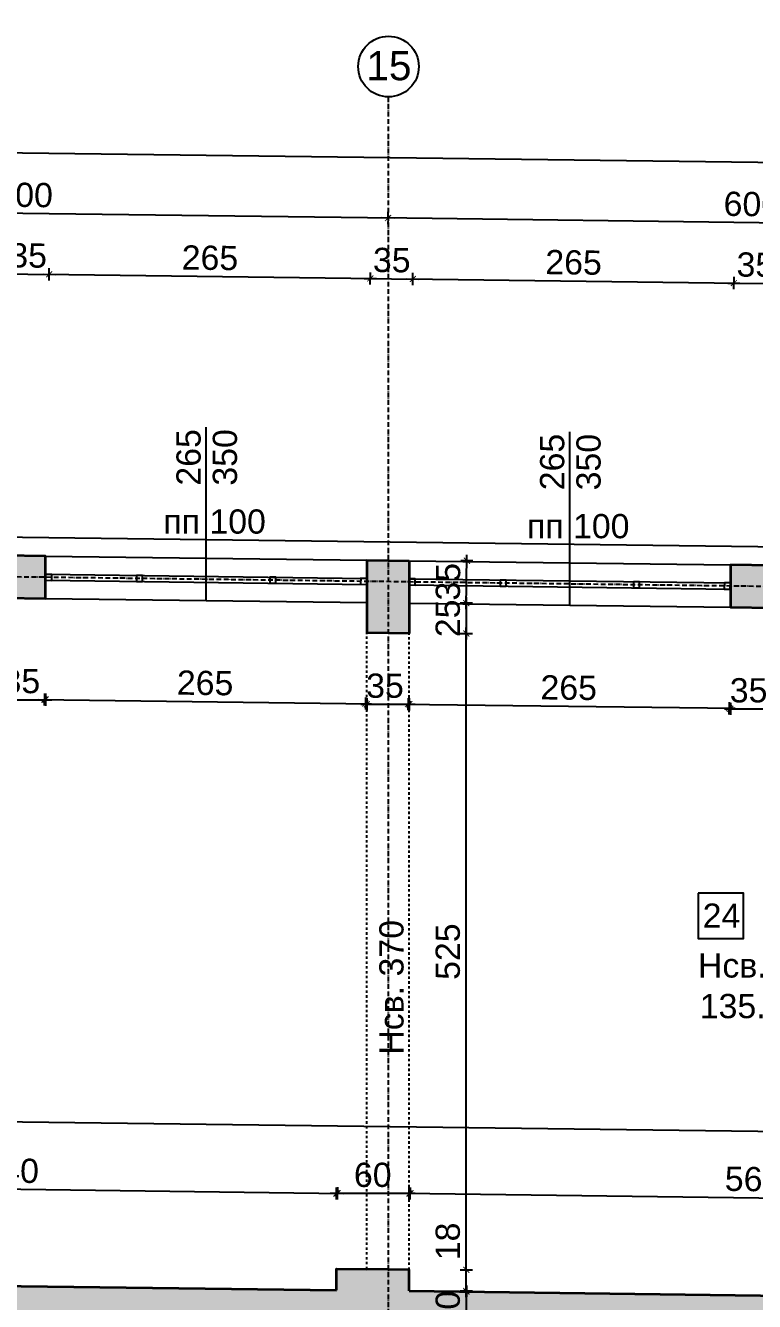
# Model space of a CAD drawing. Header units: inches. Extents: x -72385 to 39588, y -6525 to 66685.
# Drawn here: x -44454 to -43852, y 9412 to 10465 of the extents above; entities that cross this region are included whole.
import ezdxf

# ---------------------------------------------------------------- set-up
doc = ezdxf.new("R2010")
doc.units = ezdxf.units.IN
doc.header["$MEASUREMENT"] = 0
doc.linetypes.add('DashDot', pattern=[0.6, 0.4, -0.1, 0, -0.1])
doc.linetypes.add('Hidden', pattern=[0.4, 0.2, -0.2])
for name, color, linetype, lineweight in [('Изгледни линии', 253, 'Continuous', 25), ('Надписи Hсв', 252, 'Continuous', 25), ('Надписи коти външни', 252, 'Continuous', 25), ('Надписи коти вътрешни', 252, 'Continuous', 25), ('Надписи номера на пом.', 252, 'Continuous', 25), ('Надписи Оси', 252, 'Continuous', 25), ('Надписи площ', 252, 'Continuous', 25), ('Надписи прозорци', 252, 'Continuous', 25), ('Оси', 252, 'DashDot', 25), ('Прозорци', 251, 'Continuous', 25), ('Пунктир', 253, 'Hidden', 25), ('Разрезни линии', 7, 'Continuous', 35), ('Щрих стени', 254, 'Continuous', 25)]:
    doc.layers.add(name, color=color, linetype=linetype, lineweight=lineweight)
doc.styles.add('Arial Regular', font='arial.ttf')
doc.styles.get("Standard").update_dxf_attribs({"font": 'arial.ttf'})
doc.dimstyles.new('Annotative', dxfattribs={"dimscale": 0, "dimtxt": 20, "dimasz": 5, "dimexe": 5, "dimexo": 5, "dimgap": 5, "dimtad": 1, "dimdec": 0, "dimzin": 0, "dimdsep": 46, "dimtxsty": 'Standard', "dimblk": 'ARCHTICK', "dimcen": 5, "dimdle": 5, "dimadec": 0, "dimazin": 0, "dimtfac": 1, "dimtdec": 0, "dimtofl": 0, "dimtmove": 0, "dimatfit": 3, "dimldrblk": 'ARCHTICK', "dimfxl": 5, "dimfxlon": 1, "dimtolj": 1, "dimtzin": 0, "dimarcsym": 1})

# ---------------------------------------------------------------- blocks, each defined once
blk = doc.blocks.new('_ArchTick')
at = {"color": 0, "linetype": 'ByBlock', "const_width": 0.15}
blk.add_lwpolyline([(-0.5, -0.5), (0.5, 0.5)], dxfattribs=at)
blk = doc.blocks.new('*D1431')
at = {"layer": 'Defpoints', "color": 0, "ltscale": 50, "transparency": 16777216}
for p in [(-44472.3, 9992.6), (-44437.3, 9992.2), (-44437.3, 9908.7)]:
    blk.add_point(p, dxfattribs=at)
at = {"layer": 'Надписи коти вътрешни', "color": 0, "lineweight": -2, "ltscale": 50, "transparency": 16777216}
for p, q in [((-44477.3, 9908.7), (-44432.3, 9908.7)), ((-44472.3, 9913.7), (-44472.3, 9903.7)), ((-44437.3, 9913.7), (-44437.3, 9903.7))]:
    blk.add_line(p, q, dxfattribs=at)
at = {"layer": 'Надписи коти вътрешни', "color": 0, "lineweight": -2, "ltscale": 50, "transparency": 16777216, "xscale": 5, "yscale": 5, "zscale": 5, "rotation": 180}
blk.add_blockref('_ArchTick', (-44472.3, 9908.7), dxfattribs=at)
at = {"layer": 'Надписи коти вътрешни', "color": 0, "lineweight": -2, "ltscale": 50, "transparency": 16777216, "xscale": 5, "yscale": 5, "zscale": 5}
blk.add_blockref('_ArchTick', (-44437.3, 9908.7), dxfattribs=at)
at = {"layer": 'Надписи коти вътрешни', "color": 0, "ltscale": 50, "transparency": 16777216, "insert": (-44457.3, 9923.9), "char_height": 20, "attachment_point": 5}
blk.add_mtext('\\A1;35', dxfattribs=at)
blk = doc.blocks.new('*D1432')
at = {"layer": 'Defpoints', "color": 0, "ltscale": 50, "transparency": 16777216}
for p in [(-44437.3, 9992.2), (-44172.3, 9988.8), (-44173.4, 9905.5)]:
    blk.add_point(p, dxfattribs=at)
at = {"layer": 'Надписи коти вътрешни', "color": 0, "lineweight": -2, "ltscale": 50, "transparency": 16777216}
for p, q in [((-44443.4, 9908.9), (-44168.4, 9905.4)), ((-44438.3, 9913.8), (-44438.5, 9903.8)), ((-44173.3, 9910.5), (-44173.5, 9900.5))]:
    blk.add_line(p, q, dxfattribs=at)
at = {"layer": 'Надписи коти вътрешни', "color": 0, "lineweight": -2, "ltscale": 50, "transparency": 16777216, "xscale": 5, "yscale": 5, "zscale": 5}
for p, rotation in [((-44438.4, 9908.8), 179.2706286525463), ((-44173.4, 9905.5), 359.2706286525462)]:
    blk.add_blockref('_ArchTick', p, dxfattribs=dict(at, rotation=rotation))
at = {"layer": 'Надписи коти вътрешни', "color": 0, "ltscale": 50, "transparency": 16777216, "insert": (-44305.7, 9922.4), "char_height": 20, "attachment_point": 5, "rotation": 359.2706}
blk.add_mtext('\\A1;265', dxfattribs=at)
blk = doc.blocks.new('*D1433')
at = {"layer": 'Defpoints', "color": 0, "ltscale": 50, "transparency": 16777216}
for p in [(-44172.3, 9988.8), (-44137.3, 9988.4), (-44137.3, 9904.9)]:
    blk.add_point(p, dxfattribs=at)
at = {"layer": 'Надписи коти вътрешни', "color": 0, "lineweight": -2, "ltscale": 50, "transparency": 16777216}
for p, q in [((-44172.3, 9909.9), (-44172.3, 9899.9)), ((-44137.3, 9909.9), (-44137.3, 9899.9)), ((-44177.3, 9904.9), (-44132.3, 9904.9))]:
    blk.add_line(p, q, dxfattribs=at)
at = {"layer": 'Надписи коти вътрешни', "color": 0, "lineweight": -2, "ltscale": 50, "transparency": 16777216, "xscale": 5, "yscale": 5, "zscale": 5, "rotation": 180}
blk.add_blockref('_ArchTick', (-44172.3, 9904.9), dxfattribs=at)
at = {"layer": 'Надписи коти вътрешни', "color": 0, "lineweight": -2, "ltscale": 50, "transparency": 16777216, "xscale": 5, "yscale": 5, "zscale": 5}
blk.add_blockref('_ArchTick', (-44137.3, 9904.9), dxfattribs=at)
at = {"layer": 'Надписи коти вътрешни', "color": 0, "ltscale": 50, "transparency": 16777216, "insert": (-44157.3, 9920.1), "char_height": 20, "attachment_point": 5}
blk.add_mtext('\\A1;35', dxfattribs=at)
blk = doc.blocks.new('*D1434')
at = {"layer": 'Defpoints', "color": 0, "ltscale": 50, "transparency": 16777216}
for p in [(-44137.3, 9988.4), (-43872.3, 9985), (-43873.4, 9901.6)]:
    blk.add_point(p, dxfattribs=at)
at = {"layer": 'Надписи коти вътрешни', "color": 0, "lineweight": -2, "ltscale": 50, "transparency": 16777216}
for p, q in [((-44138.3, 9910), (-44138.5, 9900)), ((-44143.4, 9905.1), (-43868.4, 9901.6)), ((-43873.3, 9906.6), (-43873.5, 9896.6))]:
    blk.add_line(p, q, dxfattribs=at)
at = {"layer": 'Надписи коти вътрешни', "color": 0, "lineweight": -2, "ltscale": 50, "transparency": 16777216, "xscale": 5, "yscale": 5, "zscale": 5}
for p, rotation in [((-44138.4, 9905), 179.2706286525463), ((-43873.4, 9901.6), 359.2706286525462)]:
    blk.add_blockref('_ArchTick', p, dxfattribs=dict(at, rotation=rotation))
at = {"layer": 'Надписи коти вътрешни', "color": 0, "ltscale": 50, "transparency": 16777216, "insert": (-44005.7, 9918.5), "char_height": 20, "attachment_point": 5, "rotation": 359.2706}
blk.add_mtext('\\A1;265', dxfattribs=at)
blk = doc.blocks.new('*D1435')
at = {"layer": 'Defpoints', "color": 0, "ltscale": 50, "transparency": 16777216}
for p in [(-43872.3, 9985), (-43837.3, 9984.5), (-43837.3, 9901.1)]:
    blk.add_point(p, dxfattribs=at)
at = {"layer": 'Надписи коти вътрешни', "color": 0, "lineweight": -2, "ltscale": 50, "transparency": 16777216}
for p, q in [((-43877.3, 9901.1), (-43832.3, 9901.1)), ((-43872.3, 9906.1), (-43872.3, 9896.1)), ((-43837.3, 9906.1), (-43837.3, 9896.1))]:
    blk.add_line(p, q, dxfattribs=at)
at = {"layer": 'Надписи коти вътрешни', "color": 0, "lineweight": -2, "ltscale": 50, "transparency": 16777216, "xscale": 5, "yscale": 5, "zscale": 5, "rotation": 180}
blk.add_blockref('_ArchTick', (-43872.3, 9901.1), dxfattribs=at)
at = {"layer": 'Надписи коти вътрешни', "color": 0, "lineweight": -2, "ltscale": 50, "transparency": 16777216, "xscale": 5, "yscale": 5, "zscale": 5}
blk.add_blockref('_ArchTick', (-43837.3, 9901.1), dxfattribs=at)
at = {"layer": 'Надписи коти вътрешни', "color": 0, "ltscale": 50, "transparency": 16777216, "insert": (-43857.3, 9916.3), "char_height": 20, "attachment_point": 5}
blk.add_mtext('\\A1;35', dxfattribs=at)
blk = doc.blocks.new('*D1446')
at = {"layer": 'Defpoints', "color": 0, "ltscale": 50, "transparency": 16777216}
for p in [(-44196.4, 9501.4), (-44737.3, 9428.4), (-44197.4, 9421.6)]:
    blk.add_point(p, dxfattribs=at)
at = {"layer": 'Надписи коти вътрешни', "color": 0, "lineweight": -2, "ltscale": 50, "transparency": 16777216}
for p, q in [((-44741.3, 9508.3), (-44191.4, 9501.3)), ((-44736.4, 9503.2), (-44736.3, 9513.2)), ((-44196.4, 9496.4), (-44196.3, 9506.4))]:
    blk.add_line(p, q, dxfattribs=at)
at = {"layer": 'Надписи коти вътрешни', "color": 0, "lineweight": -2, "ltscale": 50, "transparency": 16777216, "xscale": 5, "yscale": 5, "zscale": 5}
for p, rotation in [((-44736.3, 9508.2), 179.2706286525489), ((-44196.4, 9501.4), 359.2706286525489)]:
    blk.add_blockref('_ArchTick', p, dxfattribs=dict(at, rotation=rotation))
at = {"layer": 'Надписи коти вътрешни', "color": 0, "ltscale": 50, "transparency": 16777216, "insert": (-44466.1, 9520), "char_height": 20, "attachment_point": 5, "rotation": 359.2706}
blk.add_mtext('\\A1;540', dxfattribs=at)
blk = doc.blocks.new('*D1447')
at = {"layer": 'Defpoints', "color": 0, "ltscale": 50, "transparency": 16777216}
for p in [(-44197.4, 9501.3), (-44197.4, 9439.1), (-44137.3, 9438.3)]:
    blk.add_point(p, dxfattribs=at)
at = {"layer": 'Надписи коти вътрешни', "color": 0, "lineweight": -2, "ltscale": 50, "transparency": 16777216}
for p, q in [((-44132.3, 9501.3), (-44202.4, 9501.3)), ((-44197.4, 9496.3), (-44197.4, 9506.3)), ((-44137.3, 9496.3), (-44137.3, 9506.3))]:
    blk.add_line(p, q, dxfattribs=at)
at = {"layer": 'Надписи коти вътрешни', "color": 0, "lineweight": -2, "ltscale": 50, "transparency": 16777216, "xscale": 5, "yscale": 5, "zscale": 5, "rotation": 180}
blk.add_blockref('_ArchTick', (-44197.4, 9501.3), dxfattribs=at)
at = {"layer": 'Надписи коти вътрешни', "color": 0, "lineweight": -2, "ltscale": 50, "transparency": 16777216, "xscale": 5, "yscale": 5, "zscale": 5}
blk.add_blockref('_ArchTick', (-44137.3, 9501.3), dxfattribs=at)
at = {"layer": 'Надписи коти вътрешни', "color": 0, "ltscale": 50, "transparency": 16777216, "insert": (-44167.4, 9516.5), "char_height": 20, "attachment_point": 5}
blk.add_mtext('\\A1;60', dxfattribs=at)
blk = doc.blocks.new('*D1448')
at = {"layer": 'Defpoints', "color": 0, "ltscale": 50, "transparency": 16777216}
for p in [(-43571.3, 9494.1), (-44137.3, 9420.8), (-43572.3, 9413.6)]:
    blk.add_point(p, dxfattribs=at)
at = {"layer": 'Надписи коти вътрешни', "color": 0, "lineweight": -2, "ltscale": 50, "transparency": 16777216}
for p, q in [((-44141.3, 9501.4), (-43566.3, 9494.1)), ((-44136.4, 9496.3), (-44136.2, 9506.3)), ((-43571.4, 9489.1), (-43571.2, 9499.1))]:
    blk.add_line(p, q, dxfattribs=at)
at = {"layer": 'Надписи коти вътрешни', "color": 0, "lineweight": -2, "ltscale": 50, "transparency": 16777216, "xscale": 5, "yscale": 5, "zscale": 5}
for p, rotation in [((-44136.3, 9501.3), 179.2706286525489), ((-43571.3, 9494.1), 359.2706286525489)]:
    blk.add_blockref('_ArchTick', p, dxfattribs=dict(at, rotation=rotation))
at = {"layer": 'Надписи коти вътрешни', "color": 0, "ltscale": 50, "transparency": 16777216, "insert": (-43853.6, 9513), "char_height": 20, "attachment_point": 5, "rotation": 359.2706}
blk.add_mtext('\\A1;565', dxfattribs=at)
blk = doc.blocks.new('*D8264')
at = {"layer": 'Defpoints', "color": 0, "ltscale": 50, "transparency": 16777216}
for p in [(-42338.3, 9533.4), (-44739.8, 9446), (-42339.8, 9415.4)]:
    blk.add_point(p, dxfattribs=at)
at = {"layer": 'Надписи коти вътрешни', "color": 0, "lineweight": -2, "ltscale": 50, "transparency": 16777216}
for p, q in [((-44743.3, 9564), (-42333.3, 9533.3)), ((-44738.4, 9559), (-44738.3, 9569)), ((-42338.4, 9528.4), (-42338.3, 9538.4))]:
    blk.add_line(p, q, dxfattribs=at)
at = {"layer": 'Надписи коти вътрешни', "color": 0, "lineweight": -2, "ltscale": 50, "transparency": 16777216, "xscale": 5, "yscale": 5, "zscale": 5}
for p, rotation in [((-44738.3, 9564), 179.2706286525474), ((-42338.3, 9533.4), 359.2706286525474)]:
    blk.add_blockref('_ArchTick', p, dxfattribs=dict(at, rotation=rotation))
at = {"layer": 'Надписи коти вътрешни', "color": 0, "ltscale": 50, "transparency": 16777216, "insert": (-43622.7, 9565), "char_height": 20, "attachment_point": 5, "rotation": 359.2706}
blk.add_mtext('\\A1;2400', dxfattribs=at)
blk = doc.blocks.new('*D1462')
at = {"layer": 'Defpoints', "color": 0, "ltscale": 50, "transparency": 16777216}
for p in [(-44137.3, 9988.4), (-44137.3, 9963.3), (-44090.2, 9963.3)]:
    blk.add_point(p, dxfattribs=at)
at = {"layer": 'Надписи коти вътрешни', "color": 0, "lineweight": -2, "ltscale": 50, "transparency": 16777216}
for p, q in [((-44090.2, 9993.4), (-44090.2, 9958.3)), ((-44095.2, 9988.4), (-44085.2, 9988.4)), ((-44095.2, 9963.3), (-44085.2, 9963.3))]:
    blk.add_line(p, q, dxfattribs=at)
at = {"layer": 'Надписи коти вътрешни', "color": 0, "lineweight": -2, "ltscale": 50, "transparency": 16777216, "xscale": 5, "yscale": 5, "zscale": 5}
for p, rotation in [((-44090.2, 9988.4), 90), ((-44090.2, 9963.3), 270)]:
    blk.add_blockref('_ArchTick', p, dxfattribs=dict(at, rotation=rotation))
at = {"layer": 'Надписи коти вътрешни', "color": 0, "ltscale": 50, "transparency": 16777216, "insert": (-44105.4, 9975.8), "char_height": 20, "attachment_point": 5, "rotation": 90}
blk.add_mtext('\\A1;25', dxfattribs=at)
blk = doc.blocks.new('*D1463')
at = {"layer": 'Defpoints', "color": 0, "ltscale": 50, "transparency": 16777216}
for p in [(-44137.3, 9963.3), (-44090.2, 9963.3), (-44137.3, 9438.3)]:
    blk.add_point(p, dxfattribs=at)
at = {"layer": 'Надписи коти вътрешни', "color": 0, "lineweight": -2, "ltscale": 50, "transparency": 16777216}
for p, q in [((-44095.2, 9963.3), (-44085.2, 9963.3)), ((-44090.2, 9433.3), (-44090.2, 9968.3)), ((-44095.2, 9438.3), (-44085.2, 9438.3))]:
    blk.add_line(p, q, dxfattribs=at)
at = {"layer": 'Надписи коти вътрешни', "color": 0, "lineweight": -2, "ltscale": 50, "transparency": 16777216, "xscale": 5, "yscale": 5, "zscale": 5}
for p, rotation in [((-44090.2, 9963.3), 90), ((-44090.2, 9438.3), 270)]:
    blk.add_blockref('_ArchTick', p, dxfattribs=dict(at, rotation=rotation))
at = {"layer": 'Надписи коти вътрешни', "color": 0, "ltscale": 50, "transparency": 16777216, "insert": (-44105.4, 9700.8), "char_height": 20, "attachment_point": 5, "rotation": 90}
blk.add_mtext('\\A1;525', dxfattribs=at)
blk = doc.blocks.new('*D7893')
at = {"layer": 'Defpoints', "color": 0, "ltscale": 50, "transparency": 16777216}
for p in [(-44137.3, 9438.3), (-44090.2, 9438.3), (-44137.3, 9420.8)]:
    blk.add_point(p, dxfattribs=at)
at = {"layer": 'Надписи коти вътрешни', "color": 0, "lineweight": -2, "ltscale": 50, "transparency": 16777216}
for p, q in [((-44090.2, 9438.3), (-44090.2, 9480.1)), ((-44095.2, 9438.3), (-44085.2, 9438.3)), ((-44090.2, 9415.8), (-44090.2, 9438.3)), ((-44095.2, 9420.8), (-44085.2, 9420.8))]:
    blk.add_line(p, q, dxfattribs=at)
at = {"layer": 'Надписи коти вътрешни', "color": 0, "lineweight": -2, "ltscale": 50, "transparency": 16777216, "xscale": 5, "yscale": 5, "zscale": 5}
for p, rotation in [((-44090.2, 9438.3), 90), ((-44090.2, 9420.8), 270)]:
    blk.add_blockref('_ArchTick', p, dxfattribs=dict(at, rotation=rotation))
at = {"layer": 'Надписи коти вътрешни', "color": 0, "ltscale": 50, "transparency": 16777216, "insert": (-44105.4, 9461.7), "char_height": 20, "attachment_point": 5, "rotation": 90}
blk.add_mtext('\\A1;18', dxfattribs=at)
blk = doc.blocks.new('*D6194')
at = {"layer": 'Defpoints', "color": 0, "ltscale": 50, "transparency": 16777216}
for p in [(-44434.4, 10259.7), (-44472.3, 10027.6), (-44437.3, 10027.2)]:
    blk.add_point(p, dxfattribs=at)
at = {"layer": 'Надписи коти външни', "color": 0, "lineweight": -2, "ltscale": 50, "transparency": 16777216}
for p, q in [((-44469.4, 10255.1), (-44469.3, 10265.1)), ((-44474.4, 10260.2), (-44429.4, 10259.6)), ((-44434.4, 10254.7), (-44434.3, 10264.7))]:
    blk.add_line(p, q, dxfattribs=at)
at = {"layer": 'Надписи коти външни', "color": 0, "lineweight": -2, "ltscale": 50, "transparency": 16777216, "xscale": 5, "yscale": 5, "zscale": 5}
for p, rotation in [((-44469.4, 10260.1), 179.2706286525403), ((-44434.4, 10259.7), 359.2706286525403)]:
    blk.add_blockref('_ArchTick', p, dxfattribs=dict(at, rotation=rotation))
at = {"layer": 'Надписи коти външни', "color": 0, "ltscale": 50, "transparency": 16777216, "insert": (-44451.7, 10275.1), "char_height": 20, "attachment_point": 5, "rotation": 359.2706}
blk.add_mtext('\\A1;35', dxfattribs=at)
blk = doc.blocks.new('*D6195')
at = {"layer": 'Defpoints', "color": 0, "ltscale": 50, "transparency": 16777216}
for p in [(-44169.4, 10256.3), (-44437.3, 10027.2), (-44172.3, 10023.8)]:
    blk.add_point(p, dxfattribs=at)
at = {"layer": 'Надписи коти външни', "color": 0, "lineweight": -2, "ltscale": 50, "transparency": 16777216}
for p, q in [((-44439.4, 10259.7), (-44164.4, 10256.2)), ((-44434.4, 10254.7), (-44434.3, 10264.7)), ((-44169.4, 10251.3), (-44169.3, 10261.3))]:
    blk.add_line(p, q, dxfattribs=at)
at = {"layer": 'Надписи коти външни', "color": 0, "lineweight": -2, "ltscale": 50, "transparency": 16777216, "xscale": 5, "yscale": 5, "zscale": 5}
for p, rotation in [((-44434.4, 10259.7), 179.270628652547), ((-44169.4, 10256.3), 359.270628652547)]:
    blk.add_blockref('_ArchTick', p, dxfattribs=dict(at, rotation=rotation))
at = {"layer": 'Надписи коти външни', "color": 0, "ltscale": 50, "transparency": 16777216, "insert": (-44301.7, 10273.2), "char_height": 20, "attachment_point": 5, "rotation": 359.2706}
blk.add_mtext('\\A1;265', dxfattribs=at)
blk = doc.blocks.new('*D6196')
at = {"layer": 'Defpoints', "color": 0, "ltscale": 50, "transparency": 16777216}
for p in [(-44134.4, 10255.8), (-44172.3, 10023.8), (-44137.3, 10023.4)]:
    blk.add_point(p, dxfattribs=at)
at = {"layer": 'Надписи коти външни', "color": 0, "lineweight": -2, "ltscale": 50, "transparency": 16777216}
for p, q in [((-44174.4, 10256.3), (-44129.4, 10255.8)), ((-44169.4, 10251.3), (-44169.3, 10261.3)), ((-44134.4, 10250.8), (-44134.3, 10260.8))]:
    blk.add_line(p, q, dxfattribs=at)
at = {"layer": 'Надписи коти външни', "color": 0, "lineweight": -2, "ltscale": 50, "transparency": 16777216, "xscale": 5, "yscale": 5, "zscale": 5}
for p, rotation in [((-44169.4, 10256.3), 179.2706286525463), ((-44134.4, 10255.8), 359.2706286525462)]:
    blk.add_blockref('_ArchTick', p, dxfattribs=dict(at, rotation=rotation))
at = {"layer": 'Надписи коти външни', "color": 0, "ltscale": 50, "transparency": 16777216, "insert": (-44151.7, 10271.3), "char_height": 20, "attachment_point": 5, "rotation": 359.2706}
blk.add_mtext('\\A1;35', dxfattribs=at)
blk = doc.blocks.new('*D6197')
at = {"layer": 'Defpoints', "color": 0, "ltscale": 50, "transparency": 16777216}
for p in [(-43869.4, 10252.5), (-44137.3, 10023.4), (-43872.3, 10020)]:
    blk.add_point(p, dxfattribs=at)
at = {"layer": 'Надписи коти външни', "color": 0, "lineweight": -2, "ltscale": 50, "transparency": 16777216}
for p, q in [((-44139.4, 10255.9), (-43864.4, 10252.4)), ((-44134.4, 10250.8), (-44134.3, 10260.8)), ((-43869.4, 10247.5), (-43869.3, 10257.5))]:
    blk.add_line(p, q, dxfattribs=at)
at = {"layer": 'Надписи коти външни', "color": 0, "lineweight": -2, "ltscale": 50, "transparency": 16777216, "xscale": 5, "yscale": 5, "zscale": 5}
for p, rotation in [((-44134.4, 10255.8), 179.2706286525478), ((-43869.4, 10252.5), 359.2706286525478)]:
    blk.add_blockref('_ArchTick', p, dxfattribs=dict(at, rotation=rotation))
at = {"layer": 'Надписи коти външни', "color": 0, "ltscale": 50, "transparency": 16777216, "insert": (-44001.7, 10269.4), "char_height": 20, "attachment_point": 5, "rotation": 359.2706}
blk.add_mtext('\\A1;265', dxfattribs=at)
blk = doc.blocks.new('*D6198')
at = {"layer": 'Defpoints', "color": 0, "ltscale": 50, "transparency": 16777216}
for p in [(-43834.4, 10252), (-43872.3, 10020), (-43837.3, 10019.5)]:
    blk.add_point(p, dxfattribs=at)
at = {"layer": 'Надписи коти външни', "color": 0, "lineweight": -2, "ltscale": 50, "transparency": 16777216}
for p, q in [((-43869.4, 10247.5), (-43869.3, 10257.5)), ((-43834.4, 10247), (-43834.3, 10257)), ((-43874.4, 10252.5), (-43829.4, 10252))]:
    blk.add_line(p, q, dxfattribs=at)
at = {"layer": 'Надписи коти външни', "color": 0, "lineweight": -2, "ltscale": 50, "transparency": 16777216, "xscale": 5, "yscale": 5, "zscale": 5}
for p, rotation in [((-43869.4, 10252.5), 179.2706286525522), ((-43834.4, 10252), 359.2706286525522)]:
    blk.add_blockref('_ArchTick', p, dxfattribs=dict(at, rotation=rotation))
at = {"layer": 'Надписи коти външни', "color": 0, "ltscale": 50, "transparency": 16777216, "insert": (-43851.7, 10267.5), "char_height": 20, "attachment_point": 5, "rotation": 359.2706}
blk.add_mtext('\\A1;35', dxfattribs=at)
blk = doc.blocks.new('*D6232')
at = {"layer": 'Defpoints', "color": 0, "ltscale": 50, "transparency": 16777216}
for p in [(-44154.8, 10306.1), (-44154.8, 10306.1), (-43554.8, 10298.5)]:
    blk.add_point(p, dxfattribs=at)
at = {"layer": 'Надписи коти външни', "color": 0, "lineweight": -2, "ltscale": 50, "transparency": 16777216}
for p, q in [((-44154.8, 10306.1), (-44154.8, 10311.1)), ((-43549.8, 10298.4), (-44159.8, 10306.2)), ((-43554.8, 10298.5), (-43554.8, 10303.5))]:
    blk.add_line(p, q, dxfattribs=at)
at = {"layer": 'Надписи коти външни', "color": 0, "lineweight": -2, "ltscale": 50, "transparency": 16777216, "xscale": 5, "yscale": 5, "zscale": 5}
for p, rotation in [((-44154.8, 10306.1), 179.2706286526029), ((-43554.8, 10298.5), 359.2706286526028)]:
    blk.add_blockref('_ArchTick', p, dxfattribs=dict(at, rotation=rotation))
at = {"layer": 'Надписи коти външни', "color": 0, "ltscale": 50, "transparency": 16777216, "insert": (-43854.6, 10317.5), "char_height": 20, "attachment_point": 5, "rotation": 359.2706}
blk.add_mtext('\\A1;600', dxfattribs=at)
blk = doc.blocks.new('*D6233')
at = {"layer": 'Defpoints', "color": 0, "ltscale": 50, "transparency": 16777216}
for p in [(-44754.8, 10313.7), (-44754.8, 10313.7), (-44154.8, 10306.1)]:
    blk.add_point(p, dxfattribs=at)
at = {"layer": 'Надписи коти външни', "color": 0, "lineweight": -2, "ltscale": 50, "transparency": 16777216}
for p, q in [((-44149.8, 10306), (-44759.8, 10313.8)), ((-44754.8, 10313.7), (-44754.9, 10308.7)), ((-44154.8, 10306.1), (-44154.9, 10301.1))]:
    blk.add_line(p, q, dxfattribs=at)
at = {"layer": 'Надписи коти външни', "color": 0, "lineweight": -2, "ltscale": 50, "transparency": 16777216, "xscale": 5, "yscale": 5, "zscale": 5}
for p, rotation in [((-44754.8, 10313.7), 179.2706286525473), ((-44154.8, 10306.1), 359.2706286525473)]:
    blk.add_blockref('_ArchTick', p, dxfattribs=dict(at, rotation=rotation))
at = {"layer": 'Надписи коти външни', "color": 0, "ltscale": 50, "transparency": 16777216, "insert": (-44454.6, 10325.1), "char_height": 20, "attachment_point": 5, "rotation": 359.2706}
blk.add_mtext('\\A1;600', dxfattribs=at)
blk = doc.blocks.new('*D6241')
at = {"layer": 'Defpoints', "color": 0, "ltscale": 50, "transparency": 16777216}
for p in [(-40218.1, 10306), (-52317.3, 10127.5), (-40222.3, 9973.5)]:
    blk.add_point(p, dxfattribs=at)
at = {"layer": 'Надписи коти външни', "color": 0, "lineweight": -2, "ltscale": 50, "transparency": 16777216}
for p, q in [((-52318.1, 10460), (-40213.1, 10305.9)), ((-52313.2, 10455), (-52313, 10465)), ((-40218.2, 10301), (-40218, 10311))]:
    blk.add_line(p, q, dxfattribs=at)
at = {"layer": 'Надписи коти външни', "color": 0, "lineweight": -2, "ltscale": 50, "transparency": 16777216, "xscale": 5, "yscale": 5, "zscale": 5}
for p, rotation in [((-52313.1, 10460), 179.2706286525472), ((-40218.1, 10306), 359.2706286525473)]:
    blk.add_blockref('_ArchTick', p, dxfattribs=dict(at, rotation=rotation))
at = {"layer": 'Надписи коти външни', "color": 0, "ltscale": 50, "transparency": 16777216, "insert": (-46265.4, 10398.2), "char_height": 20, "attachment_point": 5, "rotation": 359.2706}
blk.add_mtext('\\A1;12095', dxfattribs=at)
blk = doc.blocks.new('*D7809')
at = {"layer": 'Defpoints', "color": 0, "ltscale": 10, "transparency": 16777216}
for p in [(-44089.7, 10023.3), (-43951.4, 10021.6), (-43951.8, 9986.6)]:
    blk.add_point(p, dxfattribs=at)
at = {"layer": 'Надписи коти вътрешни', "color": 0, "lineweight": -2, "ltscale": 10, "transparency": 16777216}
for p, q in [((-44084.7, 10023.3), (-44094.7, 10023.4)), ((-44090.2, 9983.4), (-44089.7, 10028.3)), ((-44085.2, 9988.3), (-44095.2, 9988.4))]:
    blk.add_line(p, q, dxfattribs=at)
at = {"layer": 'Надписи коти вътрешни', "color": 0, "lineweight": -2, "ltscale": 10, "transparency": 16777216, "xscale": 5, "yscale": 5, "zscale": 5}
for p, rotation in [((-44089.7, 10023.3), 89.27062865255718), ((-44090.2, 9988.4), 269.2706286525572)]:
    blk.add_blockref('_ArchTick', p, dxfattribs=dict(at, rotation=rotation))
at = {"layer": 'Надписи коти вътрешни', "color": 0, "ltscale": 10, "transparency": 16777216, "insert": (-44105.2, 10006), "char_height": 20, "attachment_point": 5, "rotation": 89.2706}
blk.add_mtext('\\A1;35', dxfattribs=at)
blk = doc.blocks.new('*D7892')
at = {"layer": 'Defpoints', "color": 0, "ltscale": 10, "transparency": 16777216}
for p in [(-44123.7, 9420.6), (-44124, 9390.6), (-44090.5, 9390.2)]:
    blk.add_point(p, dxfattribs=at)
at = {"layer": 'Надписи коти вътрешни', "color": 0, "lineweight": -2, "ltscale": 10, "transparency": 16777216}
for p, q in [((-44090.1, 9425.2), (-44090.6, 9385.2)), ((-44095.1, 9420.3), (-44085.1, 9420.1)), ((-44095.5, 9390.3), (-44085.5, 9390.1))]:
    blk.add_line(p, q, dxfattribs=at)
at = {"layer": 'Надписи коти вътрешни', "color": 0, "lineweight": -2, "ltscale": 10, "transparency": 16777216, "xscale": 5, "yscale": 5, "zscale": 5}
for p, rotation in [((-44090.1, 9420.2), 89.27062865256322), ((-44090.5, 9390.2), 269.2706286525632)]:
    blk.add_blockref('_ArchTick', p, dxfattribs=dict(at, rotation=rotation))
at = {"layer": 'Надписи коти вътрешни', "color": 0, "ltscale": 10, "transparency": 16777216, "insert": (-44105.5, 9405.4), "char_height": 20, "attachment_point": 5, "rotation": 89.2706}
blk.add_mtext('\\A1;30', dxfattribs=at)

msp = doc.modelspace()

# ---------------------------------------------------------------- hatches: boundary and pattern name
at = {"layer": 'Щрих стени', "ltscale": 10}
h = msp.add_hatch(color=256, dxfattribs=at)
h.dxf.hatch_style = 1
h.paths.add_polyline_path([(-45319.8, 9453.4), (-45372.3, 9454), (-45372.3, 9436.5), (-45449.8, 9437.5), (-45449.8, 9407.5), (-45369.8, 9406.5), (-45369.8, 9196.5), (-45339.8, 9196.1), (-45339.8, 9406.1), (-44772.3, 9398.9), (-44772.3, 9381.4), (-44737.3, 9380.9), (-44737.3, 9398.4), (-44172.3, 9391.2), (-44172.3, 9373.7), (-44137.3, 9373.3), (-44137.3, 9390.8), (-43572.3, 9383.6), (-43572.3, 9366.1), (-43507.3, 9365.3), (-43507.3, 9382.8), (-42942.3, 9375.6), (-42942.3, 9358.1), (-42907.3, 9357.6), (-42907.3, 9375.1), (-42694.8, 9372.4), (-42694.8, 9402.4), (-42907.3, 9405.1), (-42907.3, 9422.6), (-42942.3, 9423.1), (-42967.4, 9423.4), (-42967.4, 9405.9), (-43507.3, 9412.8), (-43507.3, 9430.3), (-43572.3, 9431.1), (-43572.3, 9413.6), (-44137.3, 9420.8), (-44137.3, 9438.3), (-44172.3, 9438.8), (-44197.4, 9439.1), (-44197.4, 9421.6), (-44737.3, 9428.4), (-44737.3, 9445.9), (-44739.8, 9446), (-44739.8, 9793.5), (-44769.8, 9793.9), (-44769.8, 9446.4), (-44772.3, 9446.4), (-44772.3, 9428.9), (-45319.8, 9435.9)])
h.paths.add_polyline_path([(-45337.3, 10038.6), (-45372.3, 10039.1), (-45372.3, 9979.1), (-45337.3, 9978.6)])
h.paths.add_polyline_path([(-45037.3, 10034.8), (-45072.3, 10035.3), (-45072.3, 10000.3), (-45037.3, 9999.8)])
h.paths.add_polyline_path([(-44737.3, 10031), (-44772.3, 10031.4), (-44772.3, 9971.4), (-44769.8, 9971.4), (-44769.8, 9943.9), (-44739.8, 9943.5), (-44739.8, 9971), (-44737.3, 9971)])
h.paths.add_polyline_path([(-44437.3, 10027.2), (-44472.3, 10027.6), (-44472.3, 9992.6), (-44437.3, 9992.2)])
h.paths.add_polyline_path([(-44137.3, 10023.4), (-44172.3, 10023.8), (-44172.3, 9963.8), (-44137.3, 9963.3)])
h.paths.add_polyline_path([(-43837.3, 10019.5), (-43872.3, 10020), (-43872.3, 9985), (-43837.3, 9984.5)])
h.paths.add_polyline_path([(-43507.3, 10015.3), (-43572.3, 10016.2), (-43572.3, 9956.2), (-43507.3, 9955.3)])
h.paths.add_polyline_path([(-43207.3, 10011.5), (-43242.3, 10012), (-43242.3, 9977), (-43207.3, 9976.5)])
h.paths.add_polyline_path([(-42907.3, 10007.7), (-42942.3, 10008.1), (-42942.3, 9948.1), (-42907.3, 9947.7)])
h.paths.add_polyline_path([(-42607.3, 10003.9), (-42642.3, 10004.3), (-42642.3, 9969.3), (-42607.3, 9968.9)])
h.paths.add_polyline_path([(-42307.3, 10000.1), (-42342.3, 10000.5), (-42342.3, 9940.5), (-42339.8, 9940.5), (-42339.8, 9913), (-42309.8, 9912.6), (-42309.8, 9940.1), (-42307.3, 9940.1)])
h.paths.add_polyline_path([(-42307.3, 9415), (-42309.8, 9415), (-42309.8, 9762.6), (-42339.8, 9763), (-42339.8, 9415.4), (-42342.3, 9415.5), (-42342.3, 9398), (-42544.8, 9400.5), (-42544.8, 9370.5), (-42342.3, 9368), (-42342.3, 9350.4), (-42339.8, 9350.4), (-42339.8, 8815.4), (-42342.3, 8815.4), (-42342.3, 8750.4), (-42339.8, 8750.4), (-42339.8, 8560.4), (-42309.8, 8560), (-42309.8, 8750), (-42307.3, 8750), (-42307.3, 8815), (-42309.8, 8815), (-42309.8, 9350), (-42307.3, 9350)])

# ---------------------------------------------------------------- linework, layer by layer
at = {"layer": 'Изгледни линии', "ltscale": 50}
for p, q in [((-41127.3, 10000), (-45937.3, 10061.3)), ((-44437.3, 10027.2), (-44172.3, 10023.8)), ((-44137.3, 10023.4), (-43872.3, 10020)), ((-44437.3, 9992.2), (-44172.3, 9988.8)), ((-44137.3, 9988.4), (-43872.3, 9985))]:
    msp.add_line(p, q, dxfattribs=at)
at = {"layer": 'Надписи номера на пом.', "ltscale": 50}
msp.add_lwpolyline([(-43899, 9749.1), (-43899, 9711.6), (-43861.5, 9711.6), (-43861.5, 9749.1)], close=True, dxfattribs=at)
at = {"layer": 'Надписи Оси', "ltscale": 50}
msp.add_circle((-44154.4, 10431.1), 25, dxfattribs=at)
at = {"layer": 'Надписи прозорци', "ltscale": 50}
for p, q in [((-44304.8, 9990.5), (-44304.8, 10133.6)), ((-44004.8, 9986.7), (-44004.8, 10129.8))]:
    msp.add_line(p, q, dxfattribs=at)
at = {"layer": 'Оси', "ltscale": 10}
for p, q in [((-44154.8, 10406.1), (-44154.8, 7805.9)), ((-39839.8, 9951.1), (-52699.8, 10114.9))]:
    msp.add_line(p, q, dxfattribs=at)
at = {"layer": 'Прозорци', "ltscale": 50}
for p, q in [((-44437.3, 10012.2), (-44172.3, 10008.8)), ((-44437.3, 10007.2), (-44172.3, 10003.8)), ((-44137.3, 10008.4), (-43872.3, 10005)), ((-44137.3, 10003.4), (-43872.3, 10000))]:
    msp.add_line(p, q, dxfattribs=at)
for points in [[(-44437.3, 10007.2), (-44432.3, 10007.1), (-44432.3, 10012.1), (-44437.3, 10012.2), (-44437.3, 10007.2)], [(-44362.3, 10006.2), (-44357.3, 10006.2), (-44357.3, 10011.2), (-44362.3, 10011.2), (-44362.3, 10006.2)], [(-44252.4, 10004.8), (-44247.4, 10004.8), (-44247.3, 10009.8), (-44252.3, 10009.8), (-44252.4, 10004.8)], [(-44177.4, 10003.9), (-44172.4, 10003.8), (-44172.3, 10008.8), (-44177.3, 10008.9), (-44177.4, 10003.9)], [(-44137.3, 10003.4), (-44132.3, 10003.3), (-44132.3, 10008.3), (-44137.3, 10008.4), (-44137.3, 10003.4)], [(-44062.3, 10002.4), (-44057.3, 10002.3), (-44057.3, 10007.3), (-44062.3, 10007.4), (-44062.3, 10002.4)], [(-43952.4, 10001), (-43947.4, 10000.9), (-43947.3, 10005.9), (-43952.3, 10006), (-43952.4, 10001)], [(-43877.4, 10000), (-43872.4, 10000), (-43872.3, 10005), (-43877.3, 10005), (-43877.4, 10000)]]:
    msp.add_lwpolyline(points, dxfattribs=at)
at = {"layer": 'Пунктир', "ltscale": 10}
for p, q in [((-44172.3, 9438.8), (-44172.3, 9963.8)), ((-44137.3, 9438.3), (-44137.3, 9963.3))]:
    msp.add_line(p, q, dxfattribs=at)
at = {"layer": 'Разрезни линии', "ltscale": 50}
for p, q in [((-44172.3, 10023.8), (-44137.3, 10023.4)), ((-44172.3, 10023.8), (-44172.3, 9963.8)), ((-44137.3, 10023.4), (-44137.3, 9963.3)), ((-44137.3, 9963.3), (-44172.3, 9963.8)), ((-44737.3, 9428.4), (-44197.4, 9421.6)), ((-44137.3, 9420.8), (-43572.3, 9413.6))]:
    msp.add_line(p, q, dxfattribs=at)
for points in [[(-44472.3, 10027.6), (-44472.3, 9992.6), (-44437.3, 9992.2), (-44437.3, 10027.2)], [(-43872.3, 10020), (-43872.3, 9985), (-43837.3, 9984.5), (-43837.3, 10019.5)]]:
    msp.add_lwpolyline(points, close=True, dxfattribs=at)
for points in [[(-44197.4, 9421.6), (-44197.4, 9439.1), (-44172.4, 9438.8)], [(-44137.3, 9420.8), (-44137.3, 9438.3), (-44172.3, 9438.8)]]:
    msp.add_lwpolyline(points, dxfattribs=at)

# ---------------------------------------------------------------- texts
at = {"layer": 'Надписи Hсв', "ltscale": 100, "insert": (-44162, 9615.8), "char_height": 20, "width": 180.489, "attachment_point": 1, "rotation": 90, "style": 'Arial Regular'}
msp.add_mtext('\\pxt8;Hсв. 370', dxfattribs=at)
at = {"layer": 'Надписи Hсв', "ltscale": 100, "insert": (-43899.1, 9699.4), "char_height": 20, "width": 180.489, "attachment_point": 1, "style": 'Arial Regular'}
msp.add_mtext('\\pxt8;Hсв. 450', dxfattribs=at)
at = {"layer": 'Надписи номера на пом.', "ltscale": 100, "insert": (-43969.9, 9740.5), "char_height": 20, "width": 180.489, "attachment_point": 1, "style": 'Arial Regular'}
msp.add_mtext('\\pxqc;24', dxfattribs=at)
at = {"layer": 'Надписи Оси', "ltscale": 100, "insert": (-44167.7, 10443.8), "char_height": 24, "width": 27.213, "attachment_point": 1, "style": 'Arial Regular'}
msp.add_mtext('\\pxqc;15', dxfattribs=at)
at = {"layer": 'Надписи площ', "ltscale": 100, "insert": (-43897.6, 9665.9), "char_height": 20, "width": 180.489, "attachment_point": 1, "style": 'Arial Regular'}
msp.add_mtext('135.5 кв.м.', dxfattribs=at)
at = {"layer": 'Надписи прозорци', "ltscale": 100, "char_height": 20, "width": 180.489, "attachment_point": 1, "rotation": 90, "style": 'Arial Regular'}
for s, insert in [('265', (-44329.4, 10085.3)), ('350', (-44299.4, 10085.3)), ('265', (-44029.4, 10081.5)), ('350', (-43999.4, 10081.4))]:
    msp.add_mtext(s, dxfattribs=dict(at, insert=insert))
at = {"layer": 'Надписи прозорци', "ltscale": 100, "char_height": 20, "width": 180.489, "attachment_point": 1, "style": 'Arial Regular'}
for insert in [(-44340.2, 10065.7), (-44040.2, 10061.9)]:
    msp.add_mtext('пп 100', dxfattribs=dict(at, insert=insert))

# ---------------------------------------------------------------- dimensions: what is measured, and where the dimension line sits
at = {"layer": 'Надписи коти външни', "ltscale": 50}
dim = msp.add_aligned_dim(p1=(-52317.3, 10127.5), p2=(-40222.3, 9973.5), distance=332.5, text='12095', dimstyle='Annotative', override={"dimscale": 0, "dimtix": 0, "dimtofl": 0, "dimtmove": 0, "dimatfit": 3}, dxfattribs=at)
dim.commit()
dim.dimension.update_dxf_attribs({"geometry": '*D6241', "text_midpoint": (-46265.4, 10398.2)})
for p1, p2, distance, picture, middle in [((-44154.8, 10306.1), (-44754.8, 10313.7), 0, '*D6233', (-44454.6, 10325.1)), ((-43554.8, 10298.5), (-44154.8, 10306.1), 0, '*D6232', (-43854.6, 10317.5)), ((-44437.3, 10027.2), (-44172.3, 10023.8), 232.5, '*D6195', (-44301.7, 10273.2)), ((-44137.3, 10023.4), (-43872.3, 10020), 232.5, '*D6197', (-44001.7, 10269.4))]:
    dim = msp.add_aligned_dim(p1=p1, p2=p2, distance=distance, dimstyle='Annotative', override={"dimscale": 0, "dimtix": 0, "dimtofl": 0, "dimtmove": 0, "dimatfit": 3}, dxfattribs=at)
    dim.commit()
    dim.dimension.update_dxf_attribs({"geometry": picture, "text_midpoint": middle})
for base, p1, p2, picture, middle in [((-44434.4, 10259.7), (-44472.3, 10027.6), (-44437.3, 10027.2), '*D6194', (-44451.9, 10259.9)), ((-44134.4, 10255.8), (-44172.3, 10023.8), (-44137.3, 10023.4), '*D6196', (-44151.9, 10256.1)), ((-43834.4, 10252), (-43872.3, 10020), (-43837.3, 10019.5), '*D6198', (-43851.9, 10252.2))]:
    dim = msp.add_linear_dim(base=base, p1=p1, p2=p2, angle=359.2706, dimstyle='Annotative', override={"dimscale": 0, "dimtix": 0, "dimtofl": 0, "dimtmove": 0, "dimatfit": 3}, dxfattribs=at)
    dim.commit()
    dim.dimension.update_dxf_attribs({"geometry": picture, "text_midpoint": middle, "dimtype": 129})
at = {"layer": 'Надписи коти вътрешни', "ltscale": 10}
for base, p1, p2, angle, picture, middle in [((-44089.7, 10023.3), (-43951.8, 9986.6), (-43951.4, 10021.6), 89.2706, '*D7809', (-44090, 10005.8)), ((-44090.5, 9390.2), (-44123.7, 9420.6), (-44124, 9390.6), 269.2706, '*D7892', (-44090.3, 9405.2))]:
    dim = msp.add_linear_dim(base=base, p1=p1, p2=p2, angle=angle, dimstyle='Annotative', override={"dimscale": 0, "dimtix": 0, "dimtofl": 0, "dimtmove": 0, "dimatfit": 3}, dxfattribs=at)
    dim.commit()
    dim.dimension.update_dxf_attribs({"geometry": picture, "text_midpoint": middle, "dimtype": 129})
at = {"layer": 'Надписи коти вътрешни', "ltscale": 50}
for base, p1, p2, picture, middle in [((-44437.3, 9908.7), (-44472.3, 9992.6), (-44437.3, 9992.2), '*D1431', (-44457.3, 9908.7)), ((-44137.3, 9904.9), (-44172.3, 9988.8), (-44137.3, 9988.4), '*D1433', (-44157.3, 9904.9)), ((-43837.3, 9901.1), (-43872.3, 9985), (-43837.3, 9984.5), '*D1435', (-43857.3, 9901.1))]:
    dim = msp.add_linear_dim(base=base, p1=p1, p2=p2, dimstyle='Annotative', override={"dimscale": 0, "dimtix": 0, "dimtofl": 0, "dimtmove": 0, "dimatfit": 3}, dxfattribs=at)
    dim.commit()
    dim.dimension.update_dxf_attribs({"geometry": picture, "text_midpoint": middle, "dimtype": 128})
for p1, p2, distance, picture, middle in [((-44437.3, 9992.2), (-44172.3, 9988.8), -83.3, '*D1432', (-44305.7, 9922.4)), ((-44137.3, 9988.4), (-43872.3, 9985), -83.3, '*D1434', (-44005.7, 9918.5)), ((-44737.3, 9428.4), (-44197.4, 9421.6), 79.8, '*D1446', (-44466.1, 9520)), ((-44137.3, 9420.8), (-43572.3, 9413.6), 80.5, '*D1448', (-43853.6, 9513))]:
    dim = msp.add_aligned_dim(p1=p1, p2=p2, distance=distance, dimstyle='Annotative', override={"dimscale": 0, "dimtix": 0, "dimtofl": 0, "dimtmove": 0, "dimatfit": 3}, dxfattribs=at)
    dim.commit()
    dim.dimension.update_dxf_attribs({"geometry": picture, "text_midpoint": middle})
for base, p1, p2, angle, picture, middle, dimtype in [((-44090.2, 9963.3), (-44137.3, 9988.4), (-44137.3, 9963.3), 90, '*D1462', (-44090.2, 9975.8), 128), ((-42338.3, 9533.4), (-44739.8, 9446), (-42339.8, 9415.4), 359.2706, '*D8264', (-43622.9, 9549.8), 129), ((-44090.1809, 9438.3055), (-44137.3373, 9420.8041), (-44137.3373, 9438.3055), 90, '*D7893', (-44090.1809, 9461.7093), 128)]:
    dim = msp.add_linear_dim(base=base, p1=p1, p2=p2, angle=angle, dimstyle='Annotative', override={"dimscale": 0, "dimtix": 0, "dimtofl": 0, "dimtmove": 0, "dimatfit": 3}, dxfattribs=at)
    dim.commit()
    dim.dimension.update_dxf_attribs({"geometry": picture, "text_midpoint": middle, "dimtype": dimtype})
dim = msp.add_linear_dim(base=(-44090.2, 9963.3), p1=(-44137.3, 9438.3), p2=(-44137.3, 9963.3), angle=90, dimstyle='Annotative', override={"dimscale": 0, "dimtix": 0, "dimtofl": 0, "dimtmove": 0, "dimatfit": 3}, dxfattribs=at)
dim.commit()
dim.dimension.update_dxf_attribs({"geometry": '*D1463', "text_midpoint": (-44105.4, 9700.8)})
dim = msp.add_linear_dim(base=(-44197.4, 9501.3), p1=(-44137.3, 9438.3), p2=(-44197.4, 9439.1), dimstyle='Annotative', override={"dimscale": 0, "dimtix": 0, "dimtofl": 0, "dimtmove": 0, "dimatfit": 3}, dxfattribs=at)
dim.commit()
dim.dimension.update_dxf_attribs({"geometry": '*D1447', "text_midpoint": (-44167.4, 9516.5)})

doc.saveas('drawing.dxf')
